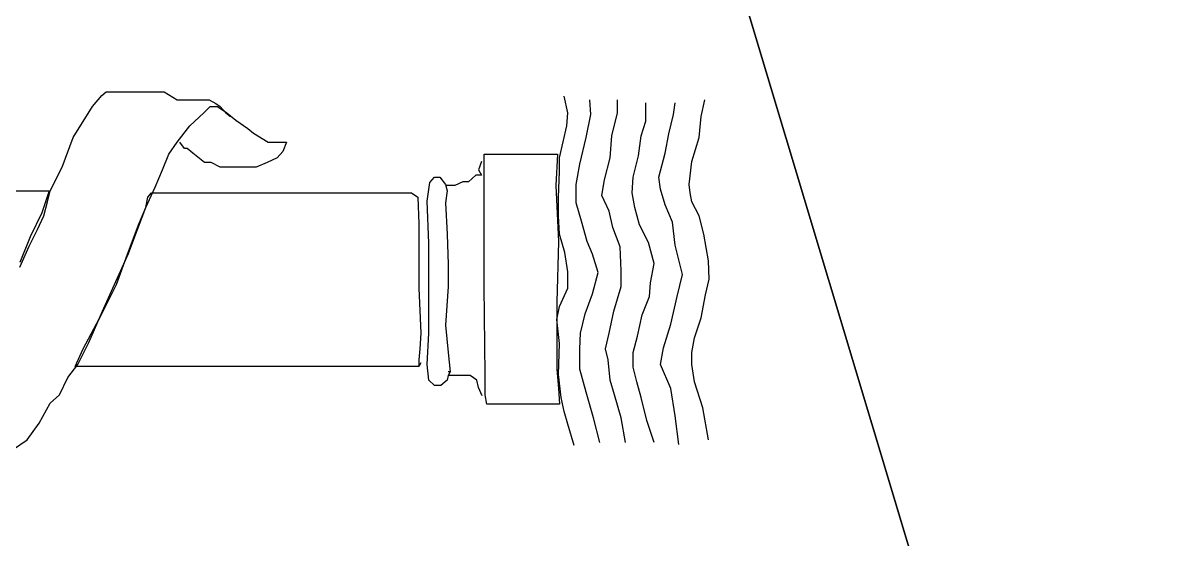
# Model space of a CAD drawing. Extents: x 731654 to 732244, y 4380181 to 4381208.
# Drawn here: x 731692.67 to 731705.24, y 4381048.27 to 4381053.89 of the extents above; entities that cross this region are included whole.
import ezdxf

# ---------------------------------------------------------------- set-up
doc = ezdxf.new("R2010")
doc.units = 0
doc.layers.get('0').update_dxf_attribs({"linetype": 'CONTINUOUS'})

msp = doc.modelspace()

# ---------------------------------------------------------------- linework, layer by layer
at = {"color": 0, "linetype": 'CONTINUOUS'}
for p, q in [((731693.52, 4381053.1), (731693.57, 4381053.14)), ((731693.52, 4381053.1), (731693.57, 4381053.14)), ((731693.57, 4381053.14), (731693.64, 4381053.14)), ((731693.57, 4381053.14), (731693.64, 4381053.14)), ((731693.64, 4381053.14), (731693.74, 4381053.14)), ((731693.64, 4381053.14), (731693.74, 4381053.14)), ((731693.74, 4381053.14), (731693.89, 4381053.14)), ((731693.74, 4381053.14), (731693.89, 4381053.14)), ((731693.89, 4381053.14), (731694.05, 4381053.14)), ((731693.89, 4381053.14), (731694.05, 4381053.14)), ((731694.05, 4381053.14), (731694.2, 4381053.14)), ((731694.05, 4381053.14), (731694.2, 4381053.14)), ((731694.2, 4381053.14), (731694.34, 4381053.05)), ((731694.2, 4381053.14), (731694.34, 4381053.05)), ((731693.42, 4381052.98), (731693.52, 4381053.1)), ((731693.42, 4381052.98), (731693.52, 4381053.1)), ((731694.34, 4381053.05), (731694.45, 4381053.05)), ((731694.34, 4381053.05), (731694.45, 4381053.05)), ((731694.45, 4381053.05), (731694.56, 4381053.05)), ((731694.45, 4381053.05), (731694.56, 4381053.05)), ((731694.56, 4381053.05), (731694.69, 4381053.05)), ((731694.56, 4381053.05), (731694.69, 4381053.05)), ((731694.69, 4381053.05), (731694.76, 4381053.01)), ((731694.69, 4381053.05), (731694.76, 4381053.01)), ((731694.76, 4381053.01), (731694.81, 4381052.98)), ((731694.76, 4381053.01), (731694.81, 4381052.98)), ((731698.59, 4381052.91), (731698.55, 4381053.09)), ((731698.59, 4381052.91), (731698.55, 4381053.09)), ((731698.84, 4381052.89), (731698.83, 4381053.05)), ((731698.84, 4381052.89), (731698.83, 4381053.05)), ((731699.13, 4381052.91), (731699.13, 4381053.05)), ((731699.13, 4381052.91), (731699.13, 4381053.05)), ((731699.44, 4381052.82), (731699.44, 4381053.02)), ((731699.44, 4381052.82), (731699.44, 4381053.02)), ((731699.74, 4381052.89), (731699.76, 4381053.02)), ((731699.74, 4381052.89), (731699.76, 4381053.02)), ((731700.04, 4381052.87), (731700.08, 4381053.05)), ((731700.04, 4381052.87), (731700.08, 4381053.05)), ((731693.21, 4381052.64), (731693.42, 4381052.98)), ((731693.21, 4381052.64), (731693.42, 4381052.98)), ((731694.48, 4381052.77), (731694.63, 4381052.91)), ((731694.48, 4381052.77), (731694.63, 4381052.91)), ((731694.63, 4381052.91), (731694.7, 4381052.98)), ((731694.63, 4381052.91), (731694.7, 4381052.98)), ((731694.7, 4381052.98), (731694.76, 4381052.98)), ((731694.7, 4381052.98), (731694.76, 4381052.98)), ((731694.76, 4381052.98), (731694.78, 4381052.98)), ((731694.76, 4381052.98), (731694.78, 4381052.98)), ((731694.78, 4381052.98), (731694.88, 4381052.91)), ((731694.78, 4381052.98), (731694.88, 4381052.91)), ((731694.81, 4381052.98), (731694.87, 4381052.91)), ((731694.81, 4381052.98), (731694.87, 4381052.91)), ((731694.87, 4381052.91), (731694.92, 4381052.87)), ((731694.87, 4381052.91), (731694.92, 4381052.87)), ((731694.88, 4381052.91), (731694.98, 4381052.83)), ((731694.88, 4381052.91), (731694.98, 4381052.83)), ((731698.58, 4381052.77), (731698.59, 4381052.91)), ((731698.58, 4381052.77), (731698.59, 4381052.91)), ((731698.79, 4381052.64), (731698.84, 4381052.89)), ((731698.79, 4381052.64), (731698.84, 4381052.89)), ((731699.07, 4381052.66), (731699.13, 4381052.91)), ((731699.07, 4381052.66), (731699.13, 4381052.91)), ((731699.69, 4381052.68), (731699.74, 4381052.89)), ((731699.69, 4381052.68), (731699.74, 4381052.89)), ((731694.34, 4381052.59), (731694.48, 4381052.77)), ((731694.34, 4381052.59), (731694.48, 4381052.77)), ((731694.98, 4381052.83), (731695.11, 4381052.74)), ((731694.98, 4381052.83), (731695.11, 4381052.74)), ((731698.5, 4381052.42), (731698.58, 4381052.77)), ((731698.5, 4381052.42), (731698.58, 4381052.77)), ((731699.39, 4381052.66), (731699.44, 4381052.82)), ((731699.39, 4381052.66), (731699.44, 4381052.82)), ((731700.02, 4381052.64), (731700.04, 4381052.87)), ((731700.02, 4381052.64), (731700.04, 4381052.87)), ((731693.09, 4381052.32), (731693.21, 4381052.64)), ((731693.09, 4381052.32), (731693.21, 4381052.64)), ((731695.11, 4381052.74), (731695.17, 4381052.69)), ((731695.11, 4381052.74), (731695.17, 4381052.69)), ((731695.17, 4381052.69), (731695.33, 4381052.59)), ((731695.17, 4381052.69), (731695.33, 4381052.59)), ((731698.72, 4381052.35), (731698.79, 4381052.64)), ((731698.72, 4381052.35), (731698.79, 4381052.64)), ((731699.05, 4381052.42), (731699.07, 4381052.66)), ((731699.05, 4381052.42), (731699.07, 4381052.66)), ((731699.36, 4381052.44), (731699.39, 4381052.66)), ((731699.36, 4381052.44), (731699.39, 4381052.66)), ((731699.65, 4381052.47), (731699.69, 4381052.68)), ((731699.65, 4381052.47), (731699.69, 4381052.68)), ((731699.94, 4381052.38), (731700.02, 4381052.64)), ((731699.94, 4381052.38), (731700.02, 4381052.64)), ((731694.25, 4381052.46), (731694.34, 4381052.59)), ((731694.25, 4381052.46), (731694.34, 4381052.59)), ((731694.42, 4381052.52), (731694.37, 4381052.59)), ((731694.42, 4381052.52), (731694.37, 4381052.59)), ((731694.45, 4381052.52), (731694.42, 4381052.52)), ((731694.45, 4381052.52), (731694.42, 4381052.52)), ((731694.51, 4381052.47), (731694.45, 4381052.52)), ((731694.51, 4381052.47), (731694.45, 4381052.52)), ((731695.33, 4381052.59), (731695.43, 4381052.59)), ((731695.33, 4381052.59), (731695.43, 4381052.59)), ((731695.43, 4381052.59), (731695.48, 4381052.59)), ((731695.43, 4381052.59), (731695.48, 4381052.59)), ((731695.48, 4381052.59), (731695.53, 4381052.59)), ((731695.48, 4381052.59), (731695.53, 4381052.59)), ((731695.53, 4381052.59), (731695.49, 4381052.49)), ((731695.53, 4381052.59), (731695.49, 4381052.49)), ((731694.18, 4381052.29), (731694.25, 4381052.46)), ((731694.18, 4381052.29), (731694.25, 4381052.46)), ((731694.64, 4381052.37), (731694.51, 4381052.47)), ((731694.64, 4381052.37), (731694.51, 4381052.47)), ((731694.71, 4381052.37), (731694.64, 4381052.37)), ((731694.71, 4381052.37), (731694.64, 4381052.37)), ((731694.81, 4381052.32), (731694.71, 4381052.37)), ((731694.81, 4381052.32), (731694.71, 4381052.37)), ((731695.32, 4381052.37), (731695.2, 4381052.32)), ((731695.32, 4381052.37), (731695.2, 4381052.32)), ((731695.43, 4381052.42), (731695.32, 4381052.37)), ((731695.43, 4381052.42), (731695.32, 4381052.37)), ((731695.49, 4381052.49), (731695.43, 4381052.42)), ((731695.49, 4381052.49), (731695.43, 4381052.42)), ((731697.65, 4381052.38), (731697.62, 4381052.29)), ((731697.65, 4381052.38), (731697.62, 4381052.29)), ((731697.68, 4381052.27), (731697.68, 4381052.46)), ((731697.68, 4381052.46), (731698.05, 4381052.46)), ((731697.68, 4381052.27), (731697.68, 4381052.46)), ((731697.68, 4381052.46), (731698.05, 4381052.46)), ((731698.05, 4381052.46), (731698.3, 4381052.46)), ((731698.05, 4381052.46), (731698.3, 4381052.46)), ((731698.3, 4381052.46), (731698.48, 4381052.46)), ((731698.3, 4381052.46), (731698.48, 4381052.46)), ((731698.48, 4381052.46), (731698.46, 4381052.12)), ((731698.48, 4381052.46), (731698.46, 4381052.12)), ((731698.5, 4381052.27), (731698.5, 4381052.42)), ((731698.5, 4381052.27), (731698.5, 4381052.42)), ((731698.99, 4381052.18), (731699.05, 4381052.42)), ((731698.99, 4381052.18), (731699.05, 4381052.42)), ((731699.3, 4381052.21), (731699.36, 4381052.44)), ((731699.3, 4381052.21), (731699.36, 4381052.44)), ((731699.58, 4381052.21), (731699.65, 4381052.47)), ((731699.58, 4381052.21), (731699.65, 4381052.47)), ((731699.91, 4381052.13), (731699.94, 4381052.38)), ((731699.91, 4381052.13), (731699.94, 4381052.38)), ((731692.96, 4381052.06), (731693.09, 4381052.32)), ((731692.96, 4381052.06), (731693.09, 4381052.32)), ((731694.1, 4381052.1), (731694.18, 4381052.29)), ((731694.1, 4381052.1), (731694.18, 4381052.29)), ((731694.9, 4381052.32), (731694.81, 4381052.32)), ((731694.9, 4381052.32), (731694.81, 4381052.32)), ((731694.99, 4381052.32), (731694.9, 4381052.32)), ((731694.99, 4381052.32), (731694.9, 4381052.32)), ((731695.12, 4381052.32), (731694.99, 4381052.32)), ((731695.12, 4381052.32), (731694.99, 4381052.32)), ((731695.2, 4381052.32), (731695.12, 4381052.32)), ((731695.2, 4381052.32), (731695.12, 4381052.32)), ((731697.62, 4381052.29), (731697.65, 4381052.23)), ((731697.62, 4381052.29), (731697.65, 4381052.23)), ((731697.68, 4381052.06), (731697.68, 4381052.27)), ((731697.68, 4381052.06), (731697.68, 4381052.27)), ((731698.49, 4381051.99), (731698.5, 4381052.27)), ((731698.49, 4381051.99), (731698.5, 4381052.27)), ((731698.68, 4381052.13), (731698.72, 4381052.35)), ((731698.68, 4381052.13), (731698.72, 4381052.35)), ((731697.06, 4381051.95), (731697.09, 4381052.15)), ((731697.06, 4381051.95), (731697.09, 4381052.15)), ((731697.09, 4381052.15), (731697.14, 4381052.21)), ((731697.09, 4381052.15), (731697.14, 4381052.21)), ((731697.14, 4381052.21), (731697.2, 4381052.21)), ((731697.14, 4381052.21), (731697.2, 4381052.21)), ((731697.2, 4381052.21), (731697.26, 4381052.13)), ((731697.2, 4381052.21), (731697.26, 4381052.13)), ((731697.26, 4381052.13), (731697.28, 4381052.06)), ((731697.26, 4381052.13), (731697.28, 4381052.06)), ((731697.31, 4381052.12), (731697.26, 4381052.12)), ((731697.31, 4381052.12), (731697.26, 4381052.12)), ((731697.36, 4381052.12), (731697.31, 4381052.12)), ((731697.36, 4381052.12), (731697.31, 4381052.12)), ((731697.45, 4381052.16), (731697.36, 4381052.12)), ((731697.45, 4381052.16), (731697.36, 4381052.12)), ((731697.51, 4381052.16), (731697.45, 4381052.16)), ((731697.51, 4381052.16), (731697.45, 4381052.16)), ((731697.59, 4381052.23), (731697.51, 4381052.16)), ((731697.59, 4381052.23), (731697.51, 4381052.16)), ((731697.65, 4381052.23), (731697.59, 4381052.23)), ((731697.65, 4381052.23), (731697.59, 4381052.23)), ((731698.46, 4381052.12), (731698.49, 4381051.51)), ((731698.46, 4381052.12), (731698.49, 4381051.51)), ((731698.68, 4381051.93), (731698.68, 4381052.13)), ((731698.68, 4381051.93), (731698.68, 4381052.13)), ((731698.96, 4381052.01), (731698.99, 4381052.18)), ((731698.96, 4381052.01), (731698.99, 4381052.18)), ((731699.29, 4381052.04), (731699.3, 4381052.21)), ((731699.29, 4381052.04), (731699.3, 4381052.21)), ((731699.6, 4381052.08), (731699.58, 4381052.21)), ((731699.6, 4381052.08), (731699.58, 4381052.21)), ((731699.92, 4381052.04), (731699.91, 4381052.13)), ((731699.92, 4381052.04), (731699.91, 4381052.13)), ((731692.56, 4381052.06), (731692.7, 4381052.06)), ((731692.56, 4381052.06), (731692.7, 4381052.06)), ((731692.7, 4381052.06), (731692.84, 4381052.06)), ((731692.7, 4381052.06), (731692.84, 4381052.06)), ((731692.84, 4381052.06), (731692.93, 4381052.06)), ((731692.84, 4381052.06), (731692.93, 4381052.06)), ((731692.95, 4381052.06), (731692.87, 4381051.82)), ((731692.95, 4381052.06), (731692.87, 4381051.82)), ((731692.93, 4381052.06), (731692.95, 4381052.06)), ((731692.93, 4381051.94), (731692.96, 4381052.06)), ((731692.93, 4381052.06), (731692.95, 4381052.06)), ((731692.93, 4381051.94), (731692.96, 4381052.06)), ((731694, 4381051.88), (731694.1, 4381052.1)), ((731694, 4381051.88), (731694.1, 4381052.1)), ((731694.02, 4381051.99), (731694.06, 4381052.04)), ((731694.02, 4381051.99), (731694.06, 4381052.04)), ((731694.06, 4381052.04), (731694.44, 4381052.04)), ((731694.06, 4381052.04), (731694.44, 4381052.04)), ((731694.44, 4381052.04), (731695.25, 4381052.04)), ((731694.44, 4381052.04), (731695.25, 4381052.04)), ((731695.25, 4381052.04), (731695.93, 4381052.04)), ((731695.25, 4381052.04), (731695.93, 4381052.04)), ((731695.93, 4381052.04), (731696.37, 4381052.04)), ((731695.93, 4381052.04), (731696.37, 4381052.04)), ((731696.37, 4381052.04), (731696.69, 4381052.04)), ((731696.37, 4381052.04), (731696.69, 4381052.04)), ((731696.69, 4381052.04), (731696.8, 4381052.04)), ((731696.69, 4381052.04), (731696.8, 4381052.04)), ((731696.8, 4381052.04), (731696.89, 4381052.04)), ((731696.8, 4381052.04), (731696.89, 4381052.04)), ((731696.89, 4381052.04), (731696.96, 4381051.99)), ((731696.89, 4381052.04), (731696.96, 4381051.99)), ((731697.28, 4381052.06), (731697.26, 4381051.93)), ((731697.28, 4381052.06), (731697.26, 4381051.93)), ((731697.68, 4381051.51), (731697.68, 4381052.06)), ((731697.68, 4381051.51), (731697.68, 4381052.06)), ((731699.04, 4381051.84), (731698.96, 4381052.01)), ((731699.04, 4381051.84), (731698.96, 4381052.01)), ((731699.32, 4381051.88), (731699.29, 4381052.04)), ((731699.32, 4381051.88), (731699.29, 4381052.04)), ((731699.65, 4381051.91), (731699.6, 4381052.08)), ((731699.65, 4381051.91), (731699.6, 4381052.08)), ((731699.94, 4381051.94), (731699.92, 4381052.04)), ((731699.94, 4381051.94), (731699.92, 4381052.04)), ((731692.89, 4381051.79), (731692.93, 4381051.94)), ((731692.89, 4381051.79), (731692.93, 4381051.94)), ((731693.91, 4381051.64), (731694, 4381051.88)), ((731693.91, 4381051.64), (731694, 4381051.88)), ((731693.92, 4381051.69), (731694, 4381051.88)), ((731693.92, 4381051.69), (731694, 4381051.88)), ((731694, 4381051.88), (731694.02, 4381051.99)), ((731694, 4381051.88), (731694.02, 4381051.99)), ((731696.96, 4381051.99), (731696.97, 4381051.7)), ((731696.96, 4381051.99), (731696.97, 4381051.7)), ((731697.08, 4381051.49), (731697.06, 4381051.95)), ((731697.08, 4381051.49), (731697.06, 4381051.95)), ((731697.26, 4381051.93), (731697.28, 4381051.59)), ((731697.26, 4381051.93), (731697.28, 4381051.59)), ((731698.49, 4381051.79), (731698.49, 4381051.99)), ((731698.49, 4381051.79), (731698.49, 4381051.99)), ((731698.74, 4381051.73), (731698.68, 4381051.93)), ((731698.74, 4381051.73), (731698.68, 4381051.93)), ((731699.37, 4381051.69), (731699.32, 4381051.88)), ((731699.37, 4381051.69), (731699.32, 4381051.88)), ((731699.73, 4381051.72), (731699.65, 4381051.91)), ((731699.73, 4381051.72), (731699.65, 4381051.91)), ((731700.02, 4381051.79), (731699.94, 4381051.94)), ((731700.02, 4381051.79), (731699.94, 4381051.94)), ((731692.87, 4381051.82), (731692.74, 4381051.56)), ((731692.87, 4381051.82), (731692.74, 4381051.56)), ((731692.82, 4381051.64), (731692.89, 4381051.79)), ((731692.82, 4381051.64), (731692.89, 4381051.79)), ((731698.5, 4381051.59), (731698.49, 4381051.79)), ((731698.5, 4381051.59), (731698.49, 4381051.79)), ((731699.08, 4381051.66), (731699.04, 4381051.84)), ((731699.08, 4381051.66), (731699.04, 4381051.84)), ((731700.07, 4381051.59), (731700.02, 4381051.79)), ((731700.07, 4381051.59), (731700.02, 4381051.79)), ((731692.73, 4381051.46), (731692.82, 4381051.64)), ((731692.73, 4381051.46), (731692.82, 4381051.64)), ((731693.8, 4381051.37), (731693.92, 4381051.69)), ((731693.8, 4381051.37), (731693.92, 4381051.69)), ((731693.81, 4381051.38), (731693.91, 4381051.64)), ((731693.81, 4381051.38), (731693.91, 4381051.64)), ((731696.97, 4381051.7), (731696.97, 4381051)), ((731696.97, 4381051.7), (731696.97, 4381051)), ((731698.8, 4381051.51), (731698.74, 4381051.73)), ((731698.8, 4381051.51), (731698.74, 4381051.73)), ((731699.16, 4381051.45), (731699.08, 4381051.66)), ((731699.16, 4381051.45), (731699.08, 4381051.66)), ((731699.47, 4381051.5), (731699.37, 4381051.69)), ((731699.47, 4381051.5), (731699.37, 4381051.69)), ((731699.76, 4381051.47), (731699.73, 4381051.72)), ((731699.76, 4381051.47), (731699.73, 4381051.72)), ((731692.74, 4381051.56), (731692.63, 4381051.28)), ((731692.74, 4381051.56), (731692.63, 4381051.28)), ((731697.08, 4381051.04), (731697.08, 4381051.49)), ((731697.08, 4381051.04), (731697.08, 4381051.49)), ((731697.28, 4381051.59), (731697.29, 4381051.26)), ((731697.28, 4381051.59), (731697.29, 4381051.26)), ((731697.68, 4381051.02), (731697.68, 4381051.51)), ((731697.68, 4381051.02), (731697.68, 4381051.51)), ((731698.49, 4381051.51), (731698.47, 4381050.85)), ((731698.49, 4381051.51), (731698.47, 4381050.85)), ((731698.56, 4381051.39), (731698.5, 4381051.59)), ((731698.56, 4381051.39), (731698.5, 4381051.59)), ((731698.86, 4381051.37), (731698.8, 4381051.51)), ((731698.86, 4381051.37), (731698.8, 4381051.51)), ((731699.53, 4381051.27), (731699.47, 4381051.5)), ((731699.53, 4381051.27), (731699.47, 4381051.5)), ((731700.12, 4381051.3), (731700.07, 4381051.59)), ((731700.12, 4381051.3), (731700.07, 4381051.59)), ((731692.63, 4381051.23), (731692.73, 4381051.46)), ((731692.63, 4381051.23), (731692.73, 4381051.46)), ((731693.64, 4381051), (731693.81, 4381051.38)), ((731693.64, 4381051), (731693.81, 4381051.38)), ((731693.68, 4381051.04), (731693.8, 4381051.37)), ((731693.68, 4381051.04), (731693.8, 4381051.37)), ((731698.59, 4381051.18), (731698.56, 4381051.39)), ((731698.59, 4381051.18), (731698.56, 4381051.39)), ((731698.92, 4381051.17), (731698.86, 4381051.37)), ((731698.92, 4381051.17), (731698.86, 4381051.37)), ((731699.17, 4381051.19), (731699.16, 4381051.45)), ((731699.17, 4381051.19), (731699.16, 4381051.45)), ((731699.84, 4381051.15), (731699.76, 4381051.47)), ((731699.84, 4381051.15), (731699.76, 4381051.47)), ((731697.29, 4381051.26), (731697.29, 4381051.02)), ((731697.29, 4381051.26), (731697.29, 4381051.02)), ((731699.49, 4381051.06), (731699.53, 4381051.27)), ((731699.49, 4381051.06), (731699.53, 4381051.27)), ((731700.13, 4381051.1), (731700.12, 4381051.3)), ((731700.13, 4381051.1), (731700.12, 4381051.3)), ((731698.59, 4381051), (731698.59, 4381051.18)), ((731698.59, 4381051), (731698.59, 4381051.18)), ((731698.86, 4381050.94), (731698.92, 4381051.17)), ((731698.86, 4381050.94), (731698.92, 4381051.17)), ((731699.17, 4381051.02), (731699.17, 4381051.19)), ((731699.17, 4381051.02), (731699.17, 4381051.19)), ((731699.78, 4381050.91), (731699.84, 4381051.15)), ((731699.78, 4381050.91), (731699.84, 4381051.15)), ((731693.52, 4381050.72), (731693.68, 4381051.04)), ((731693.52, 4381050.72), (731693.68, 4381051.04)), ((731693.53, 4381050.75), (731693.64, 4381051)), ((731693.53, 4381050.75), (731693.64, 4381051)), ((731696.97, 4381051), (731696.99, 4381050.51)), ((731696.97, 4381051), (731696.99, 4381050.51)), ((731697.08, 4381050.51), (731697.08, 4381051.04)), ((731697.08, 4381050.51), (731697.08, 4381051.04)), ((731697.29, 4381051.02), (731697.26, 4381050.6)), ((731697.29, 4381051.02), (731697.26, 4381050.6)), ((731697.69, 4381050.06), (731697.68, 4381051.02)), ((731697.69, 4381050.06), (731697.68, 4381051.02)), ((731698.5, 4381050.8), (731698.59, 4381051)), ((731698.5, 4381050.8), (731698.59, 4381051)), ((731699.09, 4381050.75), (731699.17, 4381051.02)), ((731699.09, 4381050.75), (731699.17, 4381051.02)), ((731699.48, 4381050.91), (731699.49, 4381051.06)), ((731699.48, 4381050.91), (731699.49, 4381051.06)), ((731700.09, 4381050.93), (731700.13, 4381051.1)), ((731700.09, 4381050.93), (731700.13, 4381051.1)), ((731698.78, 4381050.72), (731698.86, 4381050.94)), ((731698.78, 4381050.72), (731698.86, 4381050.94)), ((731699.4, 4381050.71), (731699.48, 4381050.91)), ((731699.4, 4381050.71), (731699.48, 4381050.91)), ((731699.71, 4381050.61), (731699.78, 4381050.91)), ((731699.71, 4381050.61), (731699.78, 4381050.91)), ((731700.04, 4381050.68), (731700.09, 4381050.93)), ((731700.04, 4381050.68), (731700.09, 4381050.93)), ((731693.38, 4381050.41), (731693.53, 4381050.75)), ((731693.38, 4381050.41), (731693.53, 4381050.75)), ((731698.47, 4381050.85), (731698.47, 4381050.49)), ((731698.47, 4381050.85), (731698.47, 4381050.49)), ((731698.47, 4381050.66), (731698.5, 4381050.8)), ((731698.47, 4381050.66), (731698.5, 4381050.8)), ((731699.04, 4381050.51), (731699.09, 4381050.75)), ((731699.04, 4381050.51), (731699.09, 4381050.75)), ((731693.32, 4381050.34), (731693.52, 4381050.72)), ((731693.32, 4381050.34), (731693.52, 4381050.72)), ((731698.5, 4381050.4), (731698.47, 4381050.66)), ((731698.5, 4381050.4), (731698.47, 4381050.66)), ((731698.73, 4381050.51), (731698.78, 4381050.72)), ((731698.73, 4381050.51), (731698.78, 4381050.72)), ((731699.35, 4381050.48), (731699.4, 4381050.71)), ((731699.35, 4381050.48), (731699.4, 4381050.71)), ((731699.63, 4381050.35), (731699.71, 4381050.61)), ((731699.63, 4381050.35), (731699.71, 4381050.61)), ((731699.97, 4381050.46), (731700.04, 4381050.68)), ((731699.97, 4381050.46), (731700.04, 4381050.68)), ((731696.99, 4381050.51), (731696.98, 4381050.34)), ((731696.99, 4381050.51), (731696.98, 4381050.34)), ((731697.06, 4381050.17), (731697.08, 4381050.51)), ((731697.06, 4381050.17), (731697.08, 4381050.51)), ((731697.26, 4381050.6), (731697.29, 4381050.3)), ((731697.26, 4381050.6), (731697.29, 4381050.3)), ((731698.47, 4381050.49), (731698.47, 4381050.12)), ((731698.47, 4381050.49), (731698.47, 4381050.12)), ((731698.72, 4381050.34), (731698.73, 4381050.51)), ((731698.72, 4381050.34), (731698.73, 4381050.51)), ((731699, 4381050.34), (731699.04, 4381050.51)), ((731699, 4381050.34), (731699.04, 4381050.51)), ((731693.26, 4381050.17), (731693.38, 4381050.41)), ((731693.26, 4381050.17), (731693.38, 4381050.41)), ((731698.49, 4381050.06), (731698.5, 4381050.4)), ((731698.49, 4381050.06), (731698.5, 4381050.4)), ((731699.3, 4381050.3), (731699.35, 4381050.48)), ((731699.3, 4381050.3), (731699.35, 4381050.48)), ((731699.94, 4381050.3), (731699.97, 4381050.46)), ((731699.94, 4381050.3), (731699.97, 4381050.46)), ((731693.23, 4381050.15), (731693.32, 4381050.34)), ((731693.23, 4381050.15), (731693.32, 4381050.34)), ((731696.98, 4381050.34), (731696.97, 4381050.22)), ((731696.98, 4381050.34), (731696.97, 4381050.22)), ((731697.29, 4381050.3), (731697.31, 4381050.09)), ((731697.29, 4381050.3), (731697.31, 4381050.09)), ((731698.72, 4381050.12), (731698.72, 4381050.34)), ((731698.72, 4381050.12), (731698.72, 4381050.34)), ((731699.03, 4381050.22), (731699, 4381050.34)), ((731699.03, 4381050.22), (731699, 4381050.34)), ((731699.3, 4381050.14), (731699.3, 4381050.3)), ((731699.3, 4381050.14), (731699.3, 4381050.3)), ((731699.6, 4381050.17), (731699.63, 4381050.35)), ((731699.6, 4381050.17), (731699.63, 4381050.35)), ((731699.94, 4381050.17), (731699.94, 4381050.3)), ((731699.94, 4381050.17), (731699.94, 4381050.3)), ((731693.15, 4381050.03), (731693.26, 4381050.17)), ((731693.15, 4381050.03), (731693.26, 4381050.17)), ((731693.3, 4381050.15), (731693.23, 4381050.15)), ((731693.3, 4381050.15), (731693.23, 4381050.15)), ((731693.4, 4381050.15), (731693.3, 4381050.15)), ((731693.4, 4381050.15), (731693.3, 4381050.15)), ((731693.66, 4381050.15), (731693.4, 4381050.15)), ((731693.66, 4381050.15), (731693.4, 4381050.15)), ((731694.83, 4381050.15), (731693.66, 4381050.15)), ((731694.83, 4381050.15), (731693.66, 4381050.15)), ((731696.59, 4381050.15), (731694.83, 4381050.15)), ((731696.59, 4381050.15), (731694.83, 4381050.15)), ((731696.91, 4381050.15), (731696.59, 4381050.15)), ((731696.91, 4381050.15), (731696.59, 4381050.15)), ((731696.97, 4381050.15), (731696.91, 4381050.15)), ((731696.97, 4381050.15), (731696.91, 4381050.15)), ((731696.97, 4381050.22), (731696.97, 4381050.15)), ((731696.97, 4381050.22), (731696.97, 4381050.15)), ((731696.99, 4381050.19), (731696.97, 4381050.15)), ((731696.99, 4381050.19), (731696.97, 4381050.15)), ((731697.08, 4381050), (731697.06, 4381050.17)), ((731697.08, 4381050), (731697.06, 4381050.17)), ((731698.47, 4381050.12), (731698.49, 4381049.91)), ((731698.47, 4381050.12), (731698.49, 4381049.91)), ((731698.79, 4381049.87), (731698.72, 4381050.12)), ((731698.79, 4381049.87), (731698.72, 4381050.12)), ((731699.05, 4381050), (731699.03, 4381050.22)), ((731699.05, 4381050), (731699.03, 4381050.22)), ((731699.34, 4381049.98), (731699.3, 4381050.14)), ((731699.34, 4381049.98), (731699.3, 4381050.14)), ((731699.71, 4381049.91), (731699.6, 4381050.17)), ((731699.71, 4381049.91), (731699.6, 4381050.17)), ((731699.97, 4381049.98), (731699.94, 4381050.17)), ((731699.97, 4381049.98), (731699.94, 4381050.17)), ((731693.06, 4381049.84), (731693.15, 4381050.03)), ((731693.06, 4381049.84), (731693.15, 4381050.03)), ((731697.14, 4381049.94), (731697.08, 4381050)), ((731697.14, 4381049.94), (731697.08, 4381050)), ((731697.28, 4381050), (731697.21, 4381049.94)), ((731697.28, 4381050), (731697.21, 4381049.94)), ((731697.29, 4381050.05), (731697.28, 4381050)), ((731697.29, 4381050.05), (731697.28, 4381050)), ((731697.31, 4381050.09), (731697.29, 4381050.05)), ((731697.31, 4381050.09), (731697.29, 4381050.09)), ((731697.31, 4381050.09), (731697.29, 4381050.05)), ((731697.31, 4381050.09), (731697.29, 4381050.09)), ((731697.34, 4381050.05), (731697.29, 4381050.05)), ((731697.34, 4381050.05), (731697.29, 4381050.05)), ((731697.42, 4381050.05), (731697.34, 4381050.05)), ((731697.42, 4381050.05), (731697.34, 4381050.05)), ((731697.53, 4381050.05), (731697.42, 4381050.05)), ((731697.53, 4381050.05), (731697.42, 4381050.05)), ((731697.6, 4381050), (731697.53, 4381050.05)), ((731697.6, 4381050), (731697.53, 4381050.05)), ((731697.62, 4381049.92), (731697.6, 4381050)), ((731697.62, 4381049.92), (731697.6, 4381050)), ((731697.69, 4381049.84), (731697.69, 4381050.06)), ((731697.69, 4381049.84), (731697.69, 4381050.06)), ((731698.52, 4381049.81), (731698.49, 4381050.06)), ((731698.52, 4381049.81), (731698.49, 4381050.06)), ((731699.1, 4381049.84), (731699.05, 4381050)), ((731699.1, 4381049.84), (731699.05, 4381050)), ((731699.39, 4381049.81), (731699.34, 4381049.98)), ((731699.39, 4381049.81), (731699.34, 4381049.98)), ((731700.06, 4381049.7), (731699.97, 4381049.98)), ((731700.06, 4381049.7), (731699.97, 4381049.98)), ((731697.21, 4381049.94), (731697.14, 4381049.94)), ((731697.21, 4381049.94), (731697.14, 4381049.94)), ((731697.66, 4381049.83), (731697.62, 4381049.92)), ((731697.66, 4381049.83), (731697.62, 4381049.92)), ((731698.49, 4381049.91), (731698.5, 4381049.74)), ((731698.49, 4381049.91), (731698.5, 4381049.74)), ((731698.87, 4381049.59), (731698.79, 4381049.87)), ((731698.87, 4381049.59), (731698.79, 4381049.87)), ((731699.76, 4381049.61), (731699.71, 4381049.91)), ((731699.76, 4381049.61), (731699.71, 4381049.91)), ((731692.84, 4381049.53), (731692.96, 4381049.75)), ((731692.84, 4381049.53), (731692.96, 4381049.75)), ((731692.96, 4381049.75), (731693.06, 4381049.84)), ((731692.96, 4381049.75), (731693.06, 4381049.84)), ((731697.71, 4381049.74), (731697.69, 4381049.84)), ((731697.71, 4381049.74), (731697.69, 4381049.84)), ((731697.93, 4381049.74), (731697.71, 4381049.74)), ((731697.93, 4381049.74), (731697.71, 4381049.74)), ((731698.22, 4381049.74), (731697.93, 4381049.74)), ((731698.22, 4381049.74), (731697.93, 4381049.74)), ((731698.5, 4381049.74), (731698.22, 4381049.74)), ((731698.5, 4381049.74), (731698.22, 4381049.74)), ((731698.55, 4381049.66), (731698.52, 4381049.81)), ((731698.55, 4381049.66), (731698.52, 4381049.81)), ((731699.17, 4381049.59), (731699.1, 4381049.84)), ((731699.17, 4381049.59), (731699.1, 4381049.84)), ((731699.45, 4381049.56), (731699.39, 4381049.81)), ((731699.45, 4381049.56), (731699.39, 4381049.81)), ((731698.59, 4381049.52), (731698.55, 4381049.66)), ((731698.59, 4381049.52), (731698.55, 4381049.66)), ((731699.8, 4381049.3), (731699.76, 4381049.61)), ((731699.8, 4381049.3), (731699.76, 4381049.61)), ((731700.12, 4381049.35), (731700.06, 4381049.7)), ((731700.12, 4381049.35), (731700.06, 4381049.7)), ((731692.71, 4381049.35), (731692.84, 4381049.53)), ((731692.71, 4381049.35), (731692.84, 4381049.53)), ((731698.66, 4381049.29), (731698.59, 4381049.52)), ((731698.66, 4381049.29), (731698.59, 4381049.52)), ((731698.94, 4381049.32), (731698.87, 4381049.59)), ((731698.94, 4381049.32), (731698.87, 4381049.59)), ((731699.22, 4381049.32), (731699.17, 4381049.59)), ((731699.22, 4381049.32), (731699.17, 4381049.59)), ((731699.53, 4381049.32), (731699.45, 4381049.56)), ((731699.53, 4381049.32), (731699.45, 4381049.56)), ((731692.56, 4381049.25), (731692.71, 4381049.35)), ((731692.56, 4381049.25), (731692.71, 4381049.35))]:
    msp.add_line(p, q, dxfattribs=at)

# ---------------------------------------------------------------- meshes
mesh = msp.add_polyface(dxfattribs=at)
corners = [(731962.5, 4380181), (731654.5, 4381207.5), (732244, 4380181), (732244, 4381207.5), (731654.5, 4380181)]
mesh.append_faces([[corners[k] for k in face] for face in [(0, 1, 4), (1, 0, 2, 3)]], dxfattribs={"vtx0": -1, "color": 0})
mesh = msp.add_polyface(dxfattribs=at)
corners = [(731945.58, 4381021), (731945.58, 4381201.5), (731664.5, 4381201.5), (731664.5, 4381021)]
mesh.append_faces([[corners[k] for k in face] for face in [(0, 1, 2, 3)]], dxfattribs={"color": 0})

doc.saveas('drawing.dxf')
